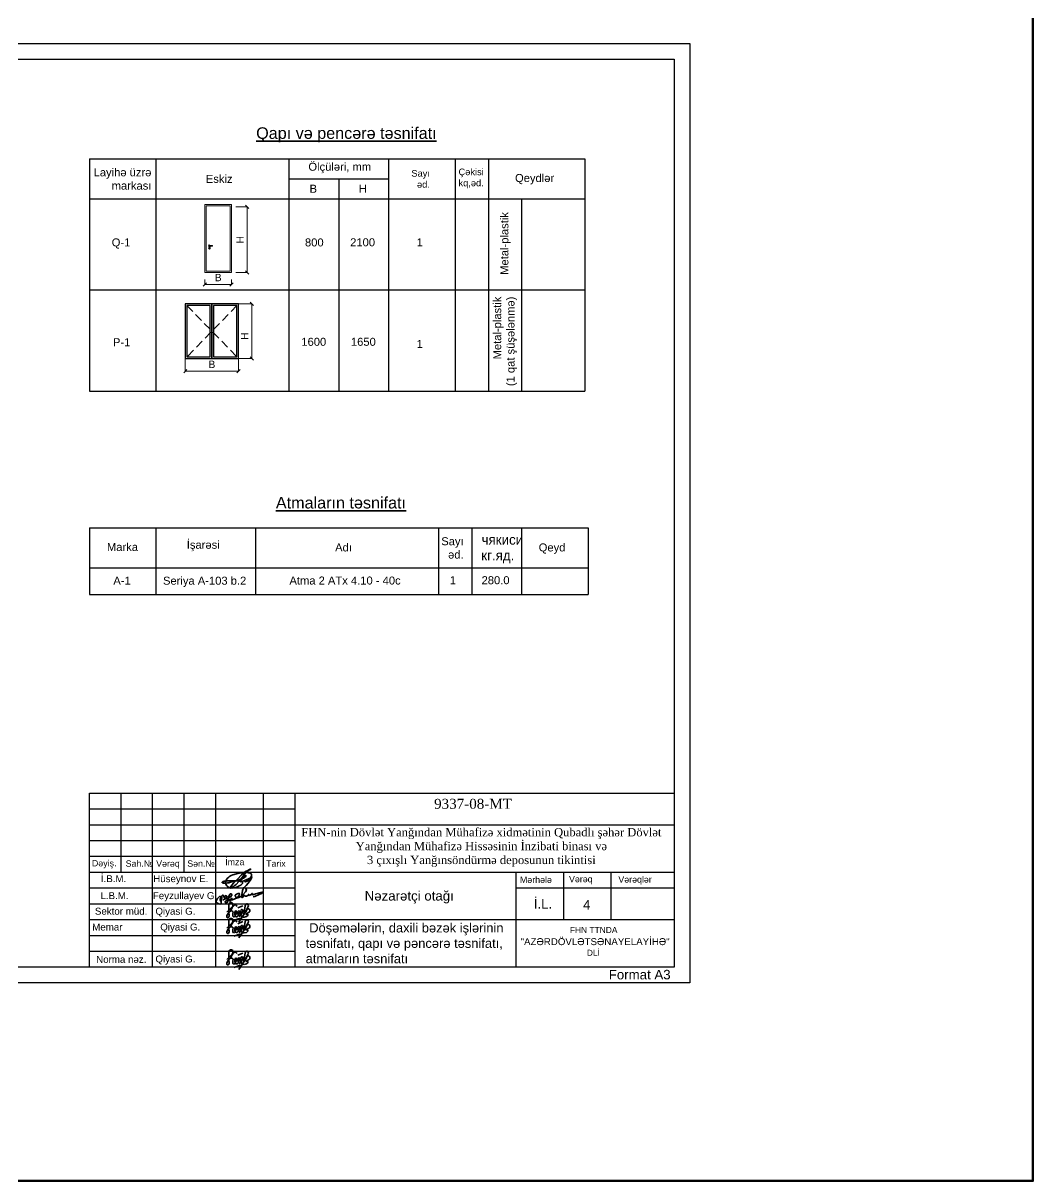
# Model space of a CAD drawing. Header units: millimetres. Extents: x 120281 to 1416367021, y -641565767 to 918373.
# Drawn here: x 835236 to 865606, y 773133 to 807949 of the extents above; entities that cross this region are included whole.
import ezdxf

# ---------------------------------------------------------------- set-up
doc = ezdxf.new("R2010")
doc.units = ezdxf.units.MM
doc.linetypes.add('CENTER', pattern=[50.8, 31.75, -6.35, 6.35, -6.35])
doc.linetypes.add('HIDDEN', pattern=[0.375, 0.25, -0.125])
for name, color, linetype, lineweight in [('0_Ном._пера__1', 7, 'Continuous', 35), ('0_Ном._пера__21', 7, 'Continuous', 35), ('Kunc stamp_n_n yaz_s__Ном._пера__7', 7, 'Continuous', 35), ('аракясмя', 130, 'Continuous', 20), ('оси', 85, 'CENTER', 9), ('перегородка', 130, 'Continuous', 20), ('размер', 90, 'Continuous', 40), ('размер 1', 6, 'Continuous', 15), ('стены', 32, 'Continuous', 40), ('Чертеж эскизный_Ном._пера__1_Ном._пера__241_Ном._пера__21', 7, 'Continuous', 35)]:
    doc.layers.add(name, color=color, linetype=linetype, lineweight=lineweight)
doc.styles.add('ARIAL', font='arial.ttf')
doc.styles.get("Standard").update_dxf_attribs({"font": 'arial.ttf'})
doc.styles.add('style5', font='times.ttf', dxfattribs={"height": 400})
doc.styles.add('Times Latin', font='timlat.ttf')
doc.styles.add('Times New  Roman', font='times.ttf')
doc.dimstyles.new('yeni2', dxfattribs={"dimtxt": 220, "dimasz": 100, "dimexe": 1.25, "dimexo": 0.625, "dimgap": 100, "dimtad": 1, "dimtxsty": 'Standard', "dimblk": 'OBLIQUE', "dimcen": 2.5, "dimadec": 0, "dimazin": 0, "dimtfac": 1, "dimtmove": 0, "dimatfit": 3, "dimldrblk": 'OBLIQUE', "dimfxl": 1, "dimlwd": 9, "dimlwe": 9, "dimarcsym": 0})

# ---------------------------------------------------------------- blocks, each defined once
blk = doc.blocks.new('ручка дверная 2')
at = {"layer": 'перегородка', "color": 0}
for p, q in [((109711, -1632), (109704, -1632)), ((109711, -1638), (109704, -1638)), ((109720, -1623), (109720, -1616)), ((109720, -1647), (109720, -1654)), ((109726, -1623), (109726, -1616)), ((109726, -1647), (109726, -1654)), ((109735, -1632), (109742, -1632)), ((109735, -1638), (109742, -1638)), ((109837, -1530), (109745, -1530)), ((109745, -1555), (109837, -1555))]:
    blk.add_line(p, q, dxfattribs=at)
for centre, radius in [((109723, -1635), 34.9), ((109697, -1635), 7.1), ((109723, -1543), 12.7), ((109723, -1635), 12.7), ((109723, -1609), 7.1), ((109723, -1660), 7.1), ((109748, -1635), 7.1)]:
    blk.add_circle(centre, radius, dxfattribs=at)
for centre, radius, start, end in [((109723, -1543), 38.1, 19.6514, 340.3603), ((109723, -1543), 25.4, 30.3431, 329.7554), ((109723, -1635), 25.4, 106.4412, 164.0789), ((109723, -1635), 25.4, 195.2407, 254.2093), ((109723, -1635), 25.4, 16.12, 74.0884), ((109723, -1635), 25.4, 286.2342, 343.9047), ((109837, -1543), 12.7, 270, 90)]:
    blk.add_arc(centre, radius, start, end, dxfattribs=at)
blk = doc.blocks.new('_Oblique')
at = {"color": 0, "linetype": 'ByBlock', "lineweight": -2}
blk.add_line((-0.5, -0.5), (0.5, 0.5), dxfattribs=at)
blk = doc.blocks.new('*D342')
at = {"layer": 'Defpoints', "color": 0, "lineweight": 53, "transparency": 16777216}
for p in [(840702, 800242), (841503, 800242), (841503, 800088)]:
    blk.add_point(p, dxfattribs=at)
at = {"layer": 'размер', "color": 0, "lineweight": 9, "transparency": 16777216}
for p, q in [((840702, 800241), (840702, 800087)), ((840702, 800088), (841503, 800088)), ((841503, 800241), (841503, 800087))]:
    blk.add_line(p, q, dxfattribs=at)
at = {"layer": 'размер', "color": 0, "lineweight": 9, "transparency": 16777216, "xscale": 100, "yscale": 100, "zscale": 100, "rotation": 180}
blk.add_blockref('_Oblique', (840702, 800088), dxfattribs=at)
at = {"layer": 'размер', "color": 0, "lineweight": 9, "transparency": 16777216, "xscale": 100, "yscale": 100, "zscale": 100}
blk.add_blockref('_Oblique', (841503, 800088), dxfattribs=at)
at = {"layer": 'размер', "color": 0, "transparency": 16777216, "insert": (841103, 800298), "char_height": 220, "attachment_point": 5}
blk.add_mtext('B', dxfattribs=at)
blk = doc.blocks.new('*D343')
at = {"layer": 'Defpoints', "color": 0, "lineweight": 53, "transparency": 16777216}
for p in [(841631, 802423), (841972, 802423), (841631, 800448)]:
    blk.add_point(p, dxfattribs=at)
at = {"layer": 'размер', "color": 0, "lineweight": 9, "transparency": 16777216}
for p, q in [((841631, 802423), (841973, 802423)), ((841972, 800448), (841972, 802423)), ((841631, 800448), (841973, 800448))]:
    blk.add_line(p, q, dxfattribs=at)
at = {"layer": 'размер', "color": 0, "lineweight": 9, "transparency": 16777216, "xscale": 100, "yscale": 100, "zscale": 100}
for p, rotation in [((841972, 802423), 90), ((841972, 800448), 270)]:
    blk.add_blockref('_Oblique', p, dxfattribs=dict(at, rotation=rotation))
at = {"layer": 'размер', "color": 0, "transparency": 16777216, "insert": (841762, 801436), "char_height": 220, "attachment_point": 5, "rotation": 90}
blk.add_mtext('H', dxfattribs=at)
blk = doc.blocks.new('*D344')
at = {"layer": 'Defpoints', "color": 0, "lineweight": 53, "transparency": 16777216}
for p in [(841714, 799510), (842113, 799510), (841714, 797860)]:
    blk.add_point(p, dxfattribs=at)
at = {"layer": 'размер', "color": 0, "lineweight": 9, "transparency": 16777216}
for p, q in [((841714, 799510), (842115, 799510)), ((842113, 797860), (842113, 799510)), ((841714, 797860), (842115, 797860))]:
    blk.add_line(p, q, dxfattribs=at)
at = {"layer": 'размер', "color": 0, "lineweight": 9, "transparency": 16777216, "xscale": 100, "yscale": 100, "zscale": 100}
for p, rotation in [((842113, 799510), 90), ((842113, 797860), 270)]:
    blk.add_blockref('_Oblique', p, dxfattribs=dict(at, rotation=rotation))
at = {"layer": 'размер', "color": 0, "transparency": 16777216, "insert": (841903, 798535), "char_height": 220, "attachment_point": 5, "rotation": 90}
blk.add_mtext('H', dxfattribs=at)
blk = doc.blocks.new('*D345')
at = {"layer": 'Defpoints', "color": 0, "lineweight": 53, "transparency": 16777216}
for p in [(840114, 797860), (841714, 797860), (841714, 797479)]:
    blk.add_point(p, dxfattribs=at)
at = {"layer": 'размер', "color": 0, "lineweight": 9, "transparency": 16777216}
for p, q in [((840114, 797859), (840114, 797478)), ((841714, 797859), (841714, 797478)), ((840114, 797479), (841714, 797479))]:
    blk.add_line(p, q, dxfattribs=at)
at = {"layer": 'размер', "color": 0, "lineweight": 9, "transparency": 16777216, "xscale": 100, "yscale": 100, "zscale": 100, "rotation": 180}
blk.add_blockref('_Oblique', (840114, 797479), dxfattribs=at)
at = {"layer": 'размер', "color": 0, "lineweight": 9, "transparency": 16777216, "xscale": 100, "yscale": 100, "zscale": 100}
blk.add_blockref('_Oblique', (841714, 797479), dxfattribs=at)
at = {"layer": 'размер', "color": 0, "transparency": 16777216, "insert": (840914, 797689), "char_height": 220, "attachment_point": 5}
blk.add_mtext('B', dxfattribs=at)
blk = doc.blocks.new('huseynov E')
at = {"layer": '0_Ном._пера__21', "linetype": 'Continuous', "flags": 128}
for points in [[(2162400, -2566291), (2162428, -2566328), (2162469, -2566336), (2162583, -2566293), (2162686, -2566229), (2162778, -2566143), (2162849, -2566046), (2162890, -2565937), (2162898, -2565884), (2162888, -2565830), (2162856, -2565783), (2162792, -2565743), (2162752, -2565726), (2162668, -2565713), (2162491, -2565701), (2162360, -2565705), (2162166, -2565723), (2161835, -2565782), (2161584, -2565860), (2161474, -2565912), (2161391, -2565962), (2161312, -2566015), (2161231, -2566093), (2161160, -2566185), (2161111, -2566274), (2161097, -2566324), (2161091, -2566380), (2161098, -2566486), (2161127, -2566555), (2161163, -2566624), (2161218, -2566671), (2161288, -2566715), (2161389, -2566759), (2161448, -2566774), (2161522, -2566772), (2161605, -2566767), (2161720, -2566750), (2161840, -2566718), (2161963, -2566670), (2162037, -2566635), (2162147, -2566573), (2162220, -2566512), (2162258, -2566463), (2162274, -2566437), (2162280, -2566421), (2162277, -2566407), (2162254, -2566377), (2162212, -2566348), (2162148, -2566324), (2162027, -2566301), (2161808, -2566283), (2161593, -2566275), (2161345, -2566276), (2161127, -2566281), (2161021, -2566291), (2160983, -2566300), (2160942, -2566314), (2160907, -2566332), (2160885, -2566346), (2160859, -2566364), (2160849, -2566374), (2160843, -2566385), (2160842, -2566392), (2160848, -2566400), (2160870, -2566413), (2160906, -2566428), (2160947, -2566437), (2160994, -2566439), (2161076, -2566439), (2161217, -2566422), (2161317, -2566404), (2161425, -2566376), (2161660, -2566321), (2161956, -2566237), (2162333, -2566102), (2162353, -2566085), (2162396, -2566050), (2162470, -2565989), (2162498, -2565943), (2162513, -2565912), (2162514, -2565907), (2162507, -2565908), (2162456, -2565936), (2162405, -2565976), (2162329, -2566049), (2162226, -2566163), (2162103, -2566290), (2162102, -2566300), (2162107, -2566310), (2162128, -2566329), (2162177, -2566341), (2162282, -2566306), (2162529, -2566218), (2162724, -2566118), (2162830, -2566059), (2162917, -2566018), (2162928, -2566016), (2162933, -2566020), (2162934, -2566030), (2162914, -2566056), (2162790, -2566262), (2162652, -2566428), (2162518, -2566595), (2162284, -2566862)], [(2161603, -2566680), (2161553, -2566724), (2161494, -2566763), (2161441, -2566784), (2161424, -2566782), (2161411, -2566772), (2161408, -2566750), (2161421, -2566717), (2161443, -2566678), (2161520, -2566582), (2161646, -2566439), (2161771, -2566308), (2161909, -2566167), (2162184, -2565860), (2162321, -2565739), (2162407, -2565669), (2162508, -2565603), (2162577, -2565581), (2162619, -2565585), (2162628, -2565607), (2162622, -2565640)], [(2161545, -2566805), (2161596, -2566727), (2161695, -2566627), (2161813, -2566525), (2162008, -2566314), (2162207, -2566070), (2162457, -2565775), (2162643, -2565562), (2162738, -2565490), (2162794, -2565461), (2162816, -2565457), (2162825, -2565461), (2162828, -2565472), (2162823, -2565490), (2162797, -2565522), (2162744, -2565569)]]:
    blk.add_lwpolyline(points, dxfattribs=at)
blk = doc.blocks.new('feyzullayev g')
at = {"layer": '0_Ном._пера__21', "linetype": 'Continuous', "flags": 128}
for points in [[(2161177, -2567268), (2161323, -2567453), (2161447, -2567481), (2161806, -2567211, 1.24964), (2161669, -2567082, 0.079258), (2161472, -2567496), (2161472, -2567672), (2161453, -2567739), (2161306, -2567764), (2161270, -2567690), (2161328, -2567614), (2161564, -2567593), (2161617, -2567580), (2161668, -2567500), (2161649, -2567489), (2161614, -2567544), (2161643, -2567614), (2161687, -2567614), (2161835, -2567508), (2161854, -2567433), (2161826, -2567394), (2161775, -2567431), (2161764, -2567496), (2161794, -2567538), (2161880, -2567517), (2162288, -2567356), (2162421, -2567205), (2162467, -2567075), (2162457, -2566997), (2162353, -2566997), (2162231, -2567055), (2162111, -2567154), (2162136, -2567270), (2162228, -2567331), (2162339, -2567360), (2162428, -2567334), (2162579, -2567267), (2162764, -2567118), (2162985, -2566879), (2163044, -2566720), (2163009, -2566596), (2162885, -2566509), (2162815, -2566547), (2162726, -2566744), (2162670, -2567111), (2162646, -2567269), (2162680, -2567329), (2162729, -2567329), (2162796, -2567224), (2162854, -2567133), (2162904, -2567194), (2162966, -2567235), (2163050, -2567235), (2163169, -2567175), (2163255, -2567113), (2163243, -2567071), (2163218, -2567105), (2163261, -2567157), (2163335, -2567169), (2163401, -2567129), (2163543, -2567045), (2163543, -2567008), (2163507, -2567008), (2163449, -2567068), (2163604, -2567111), (2163806, -2567039), (2163943, -2566995), (2164117, -2566952), (2164332, -2566899), (2164442, -2566899), (2164381, -2566941), (2164292, -2567003), (2164098, -2567087), (2163743, -2567246), (2163607, -2567283)], [(2160943, -2567648, 0.20271), (2160995, -2567477, -0.083217), (2161018, -2567192, -0.540975), (2161137, -2567171), (2161177, -2567268)], [(2161197, -2567294), (2161289, -2567214, -1.034501), (2161409, -2567310), (2161124, -2567566)], [(2161708, -2567297), (2161689, -2567320, -0.434294), (2161666, -2567320, -0.160262), (2161667, -2567297), (2161674, -2567286), (2161688, -2567284), (2161699, -2567285)]]:
    blk.add_lwpolyline(points, format="xyb", dxfattribs=at)
blk.add_lwpolyline([(2160858, -2567472, -0.300634), (2160926, -2567365, 0.28025), (2160923, -2567277, 0.268779), (2160818, -2567258, 0.122192), (2160534, -2567643), (2160540, -2567710, 0.09999), (2160763, -2567869, 0.200398), (2160927, -2567856, 0.312914), (2160932, -2567628, -0.293794)], format="xyb", close=True, dxfattribs=at)
blk = doc.blocks.new('qiyasi g')
at = {"layer": 'Чертеж эскизный_Ном._пера__1_Ном._пера__241_Ном._пера__21', "linetype": 'Continuous'}
for p, q in [((2161076, -2568895), (2161076, -2569212)), ((2160933, -2569408), (2161300, -2569041)), ((2160940, -2569630), (2161033, -2569479)), ((2161033, -2569479), (2161188, -2569324)), ((2161076, -2569212), (2161076, -2569513)), ((2161076, -2569436), (2161188, -2569324)), ((2161188, -2569324), (2161305, -2569085)), ((2161339, -2569494), (2161334, -2569582)), ((2161334, -2569582), (2161339, -2569669)), ((2161354, -2569406), (2161339, -2569494)), ((2161339, -2569669), (2161388, -2569723)), ((2161388, -2569723), (2161461, -2569703)), ((2161461, -2569703), (2161524, -2569601)), ((2161466, -2569431), (2161466, -2569552)), ((2161466, -2569552), (2161495, -2569648)), ((2161524, -2569601), (2161583, -2569450)), ((2161597, -2568954), (2161612, -2569007)), ((2161670, -2569114), (2162021, -2568968)), ((2161675, -2569669), (2161743, -2569547)), ((2161685, -2569494), (2161716, -2569597)), ((2161738, -2569280), (2161690, -2569328)), ((2161716, -2569597), (2161763, -2569664)), ((2161743, -2569547), (2161802, -2569411)), ((2161816, -2569664), (2161885, -2569577)), ((2161885, -2569577), (2161962, -2569450)), ((2161919, -2569810), (2162079, -2569557)), ((2161962, -2569450), (2162016, -2569328)), ((2161991, -2569688), (2162079, -2569557)), ((2162079, -2569557), (2162284, -2569218)), ((2162079, -2569557), (2162172, -2569450)), ((2162182, -2568963), (2162090, -2569524)), ((2162255, -2569698), (2162108, -2569737)), ((2162172, -2569450), (2162240, -2569348)), ((2162269, -2569509), (2162216, -2569552)), ((2162216, -2569552), (2162337, -2569528)), ((2162240, -2569348), (2162308, -2569148)), ((2162464, -2569382), (2162269, -2569509)), ((2162284, -2569218), (2162342, -2569182)), ((2161403, -2569947), (2161850, -2569801)), ((2161753, -2570073), (2161919, -2569810)), ((2162108, -2569737), (2162050, -2569733))]:
    blk.add_line(p, q, dxfattribs=at)
for centre, radius, start, end in [((2161217, -2568887), 141, 34.19478, 183.32252), ((2161085, -2568891), 263, 324.9879, 18.45422), ((2161618, -2569225), 343, 114.14698, 155.85302), ((2161519, -2568986), 84.6, 22.60248, 119.13024), ((2162317, -2568975), 136, 79.20488, 175.0885), ((2162234, -2568956), 158, 353.58521, 46.6713), ((2161034, -2569678), 105, 153.06488, 228.70618), ((2160813, -2569601), 277, 335.41126, 18.45533), ((2161244, -2569424), 114, 48.35425, 118.96537), ((2161291, -2569395), 63.5, 349.71773, 63.41238), ((2161686, -2569466), 223, 129.59617, 170.91407), ((2161584, -2569613), 95.4, 201.31876, 266.09372), ((2161478, -2569394), 119, 331.64636, 56.42613), ((2161602, -2569628), 83.7, 252.99823, 330.60459), ((2161857, -2569416), 189, 152.35354, 204.27709), ((2161712, -2569373), 97.2, 337.08491, 74.335), ((2161790, -2569647), 32, 213.33232, 326.66768), ((2162294, -2569434), 424, 153.68281, 198.1918), ((2162143, -2569569), 252, 179.46733, 213.68652), ((2161958, -2569264), 47.8, 35.97204, 157.44764), ((2161938, -2569659), 49.7, 264.25843, 347.79632), ((2161943, -2569295), 80.2, 335.75987, 48.01744), ((2162225, -2569575), 126, 283.32539, 8.84473), ((2162120, -2568952), 272, 313.85988, 355.41261), ((2162302, -2569562), 49, 6.71784, 43.36463), ((2162396, -2569263), 97.2, 32.07462, 123.73587), ((2162368, -2569288), 134, 315.43464, 34.76718), ((2161005, -2569731), 48.4, 212.71836, 320.12898), ((2160918, -2569669), 155, 323.41113, 342.22039)]:
    blk.add_arc(centre, radius, start, end, dxfattribs=at)

msp = doc.modelspace()

# ---------------------------------------------------------------- linework, layer by layer
at = {"color": 3, "lineweight": 106}
msp.add_lwpolyline([(797589.99653, 916511.52569), (865606.05796, 916511.52569), (865606.05796, 773132.97731), (797589.99653, 773132.97731)], close=True, dxfattribs=at)
at = {"layer": 'оси', "color": 0, "linetype": 'HIDDEN', "lineweight": 25, "ltscale": 1000}
for p, q in [((841663.85251, 799459.83221), (840163.85251, 797909.83221)), ((840163.85251, 799459.83221), (841663.85251, 797909.83221))]:
    msp.add_line(p, q, dxfattribs=at)
at = {"layer": 'перегородка', "color": 0}
for p, q in [((840702.27092, 800448.17395), (840702.27092, 802491.96409)), ((840702.27092, 802491.96409), (841502.97091, 802491.96409)), ((840739.77092, 802454.46409), (841465.47091, 802454.46409)), ((840739.77092, 800485.67395), (840739.77092, 802454.46409)), ((841465.47091, 800485.67395), (841465.47091, 802454.46409)), ((841502.97091, 800448.17395), (841502.97091, 802491.96409)), ((840702.27092, 800448.17395), (841502.97091, 800448.17395)), ((840739.77092, 800485.67395), (841465.47091, 800485.67395))]:
    msp.add_line(p, q, dxfattribs=at)
at = {"layer": 'размер', "color": 0, "lineweight": 30}
for p, q in [((837228.66482, 803869.96343), (837228.66482, 796879.11489)), ((837228.66482, 803869.96343), (852128.66482, 803869.96343)), ((839228.66482, 803869.96343), (839228.66482, 796879.11489)), ((843228.66482, 803869.96343), (843228.66482, 796879.11489)), ((846228.66482, 803869.96343), (846228.66482, 796879.11489)), ((848228.66482, 803869.96343), (848228.66482, 796879.11489)), ((849228.66482, 803869.96343), (849228.66482, 796879.11489)), ((852128.66482, 803869.96343), (852128.66482, 796879.11489)), ((843228.66482, 803269.96343), (846228.66482, 803269.96343)), ((844728.66482, 803269.96343), (844728.66482, 796879.11489)), ((837228.66482, 802669.96343), (852128.66482, 802669.96343)), ((850228.66482, 802669.96343), (850228.66482, 796879.11489)), ((837228.66482, 799924.10711), (852128.66482, 799924.10711)), ((837228.66482, 796879.11489), (852128.66482, 796879.11489)), ((837228.66482, 792771.06878), (837228.66482, 790771.06878)), ((837228.66482, 792771.06878), (852228.66482, 792771.06878)), ((839228.66482, 792771.06878), (839228.66482, 790771.06878)), ((842228.66482, 792771.06878), (842228.66482, 790771.06878)), ((847728.66482, 792771.06878), (847728.66482, 790771.06878)), ((848728.66482, 792771.06878), (848728.66482, 790771.06878)), ((850228.66482, 792771.06878), (850228.66482, 790771.06878)), ((852228.66482, 792771.06878), (852228.66482, 790771.06878)), ((837228.66482, 791571.06878), (852228.66482, 791571.06878)), ((837228.66482, 790771.06878), (852228.66482, 790771.06878)), ((837228.66482, 784795.49725), (854815.76368, 784794.90309)), ((837228.66482, 779563.32789), (837228.66482, 784795.49725)), ((838179.96834, 782417.23845), (838179.96834, 784795.49725)), ((839131.27186, 779563.32789), (839131.27186, 784795.49725)), ((840082.57538, 782417.23845), (840082.57538, 784795.49725)), ((841033.8789, 779563.32789), (841033.8789, 784795.49725)), ((842460.83418, 779563.32789), (842460.83418, 784795.49725)), ((843412.1377, 784795.49725), (843412.1377, 779563.32789)), ((837228.66482, 784319.84549), (843412.1377, 784319.84549)), ((837228.66482, 783844.19373), (854815.76368, 783843.59957)), ((837228.66482, 783368.54197), (843412.1377, 783368.54197)), ((837228.66482, 782892.89021), (843412.1377, 782892.89021)), ((837228.66482, 782417.23845), (854815.76368, 782416.64429)), ((850059.24608, 782416.64429), (850059.24608, 779562.73373)), ((851486.20136, 782416.64429), (851486.20136, 780989.68901)), ((852913.15664, 782416.64429), (852913.15664, 780989.68901)), ((837228.66482, 781941.58669), (843412.1377, 781941.58669)), ((850059.24608, 781940.99253), (854815.76368, 781940.99253)), ((837228.66482, 781465.93493), (843412.1377, 781465.93493)), ((837228.66482, 780990.28317), (854815.76368, 780989.68901)), ((837228.66482, 780514.63141), (843412.1377, 780514.63141)), ((837228.66482, 780038.97965), (843412.1377, 780038.97965))]:
    msp.add_line(p, q, dxfattribs=at)
at = {"layer": 'размер', "color": 0, "lineweight": 25}
for points in [[(840914.10028, 799509.83221), (840113.85251, 799509.83221), (840113.85251, 797859.83221), (840914.10028, 797859.83221)], [(840864.10028, 799459.83221), (840163.85251, 799459.83221), (840163.85251, 797909.83221), (840864.10028, 797909.83221)], [(841713.85251, 799509.83221), (840914.10028, 799509.83221), (840914.10028, 797859.83221), (841713.85251, 797859.83221)], [(841663.85251, 799459.83221), (840964.10028, 799459.83221), (840964.10028, 797909.83221), (841663.85251, 797909.83221)]]:
    msp.add_lwpolyline(points, close=True, dxfattribs=at)
at = {"layer": 'размер 1', "color": 0, "lineweight": 30}
for points in [[(815336.66758, 807340.79652), (855291.41544, 807340.79652), (855291.41544, 779087.08197), (815336.66758, 779087.08197)], [(817239.27463, 806865.14476), (854815.76368, 806865.14476), (854815.76368, 779562.73373), (817239.27463, 779562.73373)]]:
    msp.add_lwpolyline(points, close=True, dxfattribs=at)

# ---------------------------------------------------------------- block references
for name, p, xscale, yscale, zscale in [('huseynov E', (-93960.0466, 1892799.67809), 0.4327844167090105, 0.4327844167090105, 0.4327844167090105), ('feyzullayev g', (58360.83833, 1711703.0543), 0.3622620936116924, 0.3622620936116924, 0.3622620936116924), ('qiyasi g', (-118349.53163, 1922331.93279), 0.4441192284027202, 0.4441192284027202, 0.4441192284027202), ('qiyasi g', (-118349.53163, 1921856.28103), 0.4441192284027202, 0.4441192284027202, 0.4441192284027202), ('qiyasi g', (-118349.53163, 1920912.36234), 0.4441192284027202, 0.4441192284027202, 0.4441192284027202)]:
    msp.add_blockref(name, p, dxfattribs=dict(xscale=xscale, yscale=yscale, zscale=zscale))
at = {"layer": 'перегородка', "color": 0, "xscale": 0.75, "yscale": 0.75, "zscale": 0.75}
msp.add_blockref('ручка дверная 2', (758547.2592, 802406.85837), dxfattribs=at)

# ---------------------------------------------------------------- texts
at = {"color": 0, "lineweight": 30, "attachment_point": 1, "style": 'ARIAL'}
for s, insert, char_height in [('M{ərhələ}', (850179.42914, 782282.66125), 190.260704), ('V{ərəq}', (851654.7393, 782301.79898), 190.260704), ('V{ərəqlər}', (853138.68766, 782291.57302), 190.260704), ('{\\fArial|b0|i0|c238|p34;Nəzarətçi otağı}', (845508.35847, 781846.83012), 285.3910561), ('İ.L.', (850594.63489, 781604.55916), 285.391056), ('{\\fArial|b0|i0|c238|p34;4}           ', (852078.42691, 781577.18241), 285.3910561), ('Format A3', (852849.83046, 779477.76604), 285.391056)]:
    msp.add_mtext(s, dxfattribs=dict(at, insert=insert, char_height=char_height))
for s, insert, char_height, width in [('               \\H1.1111x;       \\H0.95001x;FHN TTNDA', (850167.57383, 780767.41867), 171.2346337, 4240.2371499), ('{\\H1.1x;"AZƏRDÖVLƏTSƏNAYELAYİHƏ"\\P\\H0.90909x;                           \\H0.95x;DLİ}', (850198.32321, 780431.11648), 190.2607041, 4689.5738078)]:
    msp.add_mtext(s, dxfattribs=dict(at, insert=insert, char_height=char_height, width=width))
at = {"layer": '0_Ном._пера__1', "color": 0, "linetype": 'Continuous', "insert": (847596.202, 784621.87086), "char_height": 300, "attachment_point": 1, "style": 'Times New  Roman'}
msp.add_mtext('9337-08-MT', dxfattribs=at)
at = {"layer": 'Kunc stamp_n_n yaz_s__Ном._пера__7', "color": 0, "linetype": 'Continuous', "char_height": 347.8367198, "width": 20932.583193, "attachment_point": 5, "line_spacing_factor": 1.049432, "style": 'Times New  Roman'}
for s, insert in [('{\\fArial|b0|i0|c238|p34;\\LQapı və pencərə təsnifatı}', (844959.41346, 804590.26885)), ('{\\fArial|b0|i0|c238|p34;\\LAtmaların təsnifatı}', (844794.69631, 793524.54511))]:
    msp.add_mtext(s, dxfattribs=dict(at, insert=insert))
at = {"layer": 'аракясмя', "color": 0, "style": 'Times Latin'}
for s, p in [('чякиси', (849024.82702, 792265.36811)), ('кг.яд.', (849015.04854, 791794.17192))]:
    msp.add_text(s, height=300, dxfattribs=at).set_placement(p)
at = {"layer": 'перегородка', "color": 0, "insert": (843524.95766, 783742.92858), "char_height": 250, "width": 10985.8964139, "attachment_point": 1}
msp.add_mtext('\\pxqc;{\\fTimes New Roman|b0|i0|c0|p18;FHN\\fTimes New Roman|b0|i0|c238|p18;-nin Dövlət Yanğından Mühafizə xidmətinin \\fTimes New Roman|b0|i0|c0|p18;Qubadl\\fTimes New Roman|b0|i0|c238|p18;ı şəhər Dövlət Yanğından Mühafizə Hissəsinin İnzibati binası və \\P3 çıxışlı \\fTimes New Roman|b0|i0|c0|p18;Y\\fTimes New Roman|b0|i0|c238|p18;anğın\\fTimes New Roman|b0|i0|c0|p18;s\\fTimes New Roman|b0|i0|c238|p18;öndürmə deposunun tikintisi}', dxfattribs=at)
at = {"layer": 'перегородка', "color": 0, "lineweight": 30, "attachment_point": 1, "style": 'ARIAL'}
for s, insert, char_height in [('\\H0.8x;Dəyiş\\H1.25x;.', (837304.59184, 782827.17458), 237.8258801), ('\\H0.8x;Sah.№', (838318.43144, 782769.98304), 237.8258801), ('\\H0.8x;Vərəq', (839236.86799, 782769.98304), 237.8258801), ('\\H0.8x;Sən.№', (840171.67863, 782769.98304), 237.8258801), ('\\H0.8x;İmza', (841314.20856, 782816.54175), 237.8258801), ('\\H0.8x;Tarix', (842543.68616, 782769.98304), 237.8258801), ('{  İ}.{B.M.          Hüseynov E.}', (837410.95882, 782324.88157), 209.2867745), ('  L.B.M.         Feyzullayev G.', (837399.27365, 781813.74083), 209.2867745), (' Sektor müd.{\\fArial|b0|i0|c238|p34;   }Qiyasi G.', (837313.71273, 781346.42172), 209.2867745), ('Memar           {\\fArial|b0|i0|c238|p34;   }Qiyasi G.', (837313.71273, 780870.76996), 209.2867745), ('N{\\fArial|b0|i0|c238|p34;orma nəz.}', (837432.12187, 779898.32631), 209.2867745), ('Qiyasi G.', (839214.88066, 779909.51968), 209.286774)]:
    msp.add_mtext(s, dxfattribs=dict(at, insert=insert, char_height=char_height))
at = {"layer": 'перегородка', "color": 0, "lineweight": 30, "insert": (843732.74562, 779672.27609), "char_height": 277.7575339, "width": 6353.7519737, "attachment_point": 7, "style": 'ARIAL'}
msp.add_mtext('{\\fArial|b0|i0|c238|p34; Döşəmələrin, daxili bəzək işlərinin \\Ptəsnifatı, qapı və pəncərə təsnifatı, atmaların təsnifatı}', dxfattribs=at)
at = {"layer": 'стены', "color": 0, "attachment_point": 3, "style": 'style5'}
for s, width, gutter_width, insert, char_height in [('{\\fArial|b0|i0|c204|p34;Layih\\fArial|b0|i0|c238|p34;ə üzrə \\Pmarkası}', 3389.9048555, 1657.81367, (839093.99288, 803583.69581), 240.7145443), ('{\\fArial|b0|i0|c238|p34;Ölçüləri, mm}', 3389.9048555, 1657.81367, (845702.48943, 803751.24098), 240.7145443), ('{\\fArial|b0|i0|c238|p34;Çəkisi\\Pkq,əd.}', 2041.6180379, 1376.17807, (849090.59115, 803576.03094), 199.8210564), ('{\\fArial (Azeri Lat)|b0|i0|c204|p34;Eskiz}', 3389.9048555, 1657.81367, (841534.62161, 803386.59495), 240.7145443), ('{\\fArial|b0|i0|c238|p34;Sayı\\Pəd.}', 2041.6180379, 1376.17807, (847470.73859, 803532.34486), 199.8210564), ('{\\fArial|b0|i0|c238|p34;Qeydlər}', 3389.9048555, 1657.81367, (851208.01284, 803412.08343), 240.7145443), ('{\\fArial|b0|i0|c238|p34;B}', 3389.9048555, 1657.81367, (844074.93805, 803090.49342), 240.7145443), ('{\\fArial|b0|i0|c238|p34;H}', 3389.9048555, 1657.81367, (845575.33722, 803090.49342), 240.7145443), ('{\\fArial|b0|i0|c238|p34;Q-1}', 3389.9048555, 1657.81367, (838460.77207, 801474.86604), 240.7145443), ('{\\fArial|b0|i0|c238|p34;800}', 3389.9048555, 1657.81367, (844273.99789, 801474.86604), 240.7145443), ('{\\fArial|b0|i0|c238|p34;2100}', 3389.9048555, 1657.81367, (845820.00875, 801478.77724), 240.7145443), ('{\\fArial|b0|i0|c238|p34;1}', 3389.9048555, 1657.81367, (847259.4611, 801478.77724), 240.7145443), ('{\\fArial|b0|i0|c238|p34;P-1}', 3389.9048555, 1657.81367, (838460.77207, 798473.74371), 240.7145443), ('{\\fArial|b0|i0|c238|p34;1600}', 3389.9048555, 1657.81367, (844351.55612, 798486.68035), 240.7145443), ('{\\fArial|b0|i0|c238|p34;1650}', 3389.9048555, 1657.81367, (845843.18379, 798486.68035), 240.7145443), ('{\\fArial|b0|i0|c238|p34;1}', 3389.9048555, 1657.81367, (847259.4611, 798423.96351), 240.7145443), ('{\\fArial|b0|i0|c238|p34;İşarəsi}', 2459.43628, 1657.81367, (841148.21375, 792382.79038), 240.7145443), ('{\\fArial|b0|i0|c238|p34;Sayı\\Pəd.}', 2459.43628, 1657.81367, (848484.78206, 792488.24904), 240.7145443), ('{\\fArial|b0|i0|c238|p34;Marka}', 2459.43628, 1657.81367, (838690.05023, 792315.67323), 240.7145443), ('{\\fArial|b0|i0|c238|p34;Adı}', 2459.43628, 1657.81367, (845124.26124, 792302.24952), 240.7145443), ('{\\fArial|b0|i0|c238|p34;Qeyd}', 2459.43628, 1657.81367, (851546.87404, 792302.24952), 240.7145443), ('{\\fArial|b0|i0|c238|p34;A-1}', 2459.43628, 1657.81367, (838471.9121, 791301.85995), 240.7145443), ('{\\fArial|b0|i0|c238|p34;Seriya A-103 b.2}', 2754.7156063, 1657.81367, (841947.0027, 791301.85995), 240.7145443), ('{\\fArial|b0|i0|c238|p34;Atma 2 ATx 4.10 - 40c}', 4700.4677631, 1657.81367, (846590.70004, 791307.15372), 240.7145443), ('{\\fArial|b0|i0|c238|p34;1}', 2459.43628, 1657.81367, (848255.83043, 791316.4551), 240.7145443), ('{\\fArial|b0|i0|c238|p34;280.0}', 2459.43628, 1657.81367, (849866.29024, 791316.4551), 240.7145443)]:
    msp.add_mtext_dynamic_manual_height_columns(s, width=width, gutter_width=gutter_width, heights=[0], dxfattribs=dict(at, insert=insert, char_height=char_height))
at = {"layer": 'стены', "color": 0, "char_height": 240.7145443, "attachment_point": 3, "rotation": 90, "style": 'style5'}
for s, insert in [('{\\fArial|b0|i0|c238|p34;Metal-plastik}', (849591.02227, 802266.72225)), ('{\\fArial|b0|i0|c238|p34;Metal-plastik\\P(1 qat şüşələnmə)}', (849373.55766, 799723.89918))]:
    msp.add_mtext_dynamic_manual_height_columns(s, width=3389.9048555, gutter_width=1657.81367, heights=[0], dxfattribs=dict(at, insert=insert))

# ---------------------------------------------------------------- dimensions: what is measured, and where the dimension line sits
at = {"layer": 'размер', "color": 0}
dim = msp.add_linear_dim(base=(841972.10296, 802423.17395), p1=(841630.63178, 800448.17395), p2=(841630.63178, 802423.17395), angle=90, text='H', dimstyle='yeni2', dxfattribs=at)
dim.commit()
dim.dimension.update_dxf_attribs({"geometry": '*D343', "text_midpoint": (841762.10296, 801435.67395)})
dim = msp.add_linear_dim(base=(841502.97091, 800087.76268), p1=(840702.27092, 800241.8481), p2=(841502.97091, 800241.8481), text='B', dimstyle='yeni2', dxfattribs=at)
dim.commit()
dim.dimension.update_dxf_attribs({"geometry": '*D342', "text_midpoint": (841102.62091, 800297.76268)})
dim = msp.add_linear_dim(base=(842113.46377, 799509.83221), p1=(841713.85251, 797859.83221), p2=(841713.85251, 799509.83221), angle=90, text='H', dimstyle='yeni2', dxfattribs=at)
dim.commit()
dim.dimension.update_dxf_attribs({"geometry": '*D344', "text_midpoint": (842113.46377, 798534.83221), "dimtype": 160})
dim = msp.add_linear_dim(base=(841713.85251, 797479.01703), p1=(840113.85251, 797859.83221), p2=(841713.85251, 797859.83221), text='B', dimstyle='yeni2', dxfattribs=at)
dim.commit()
dim.dimension.update_dxf_attribs({"geometry": '*D345', "text_midpoint": (840913.85251, 797479.01703), "dimtype": 160})

doc.saveas('drawing.dxf')
